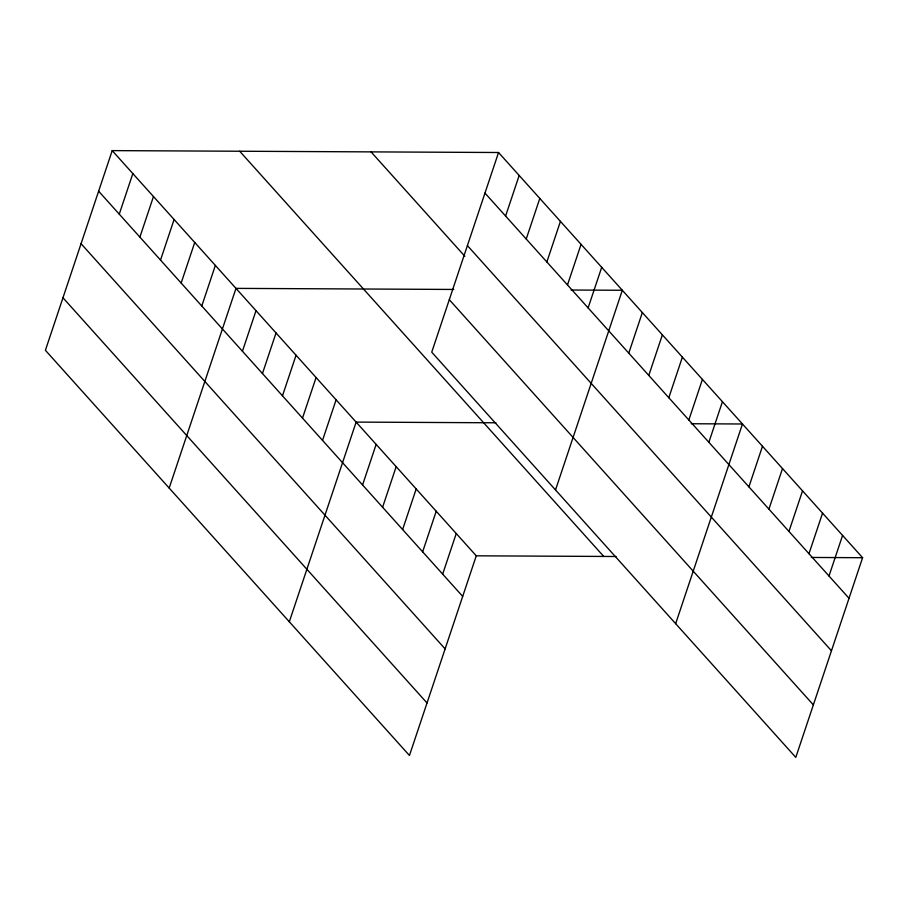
<?xml version="1.0" encoding="UTF-8"?>
<svg xmlns="http://www.w3.org/2000/svg" width="908" height="908" viewBox="0 0 908 908"><rect width="100%" height="100%" fill="white"/><g stroke="black" fill="none" stroke-linecap="round" stroke-linejoin="round"><path stroke-width="1.36" d="M112.206 150.614L45.4 350.295L409.451 755.49L476.269 555.821L112.206 150.614L498.549 152.51L862.6 557.705L795.794 757.385L431.731 352.179L498.549 152.51M119.266 214.152L132.84 173.576M139.889 237.124L153.475 196.537M160.523 260.085L174.098 219.498M181.157 283.046L194.732 242.459M201.78 306.007L215.355 265.42M169.183 488.061L235.989 288.381L453.784 289.448M242.436 351.248L256.011 310.672M262.457 373.54L276.032 332.952M282.479 395.82L296.053 355.244M302.5 418.111L316.086 377.524M322.522 440.391L336.108 399.815M289.312 621.776L356.129 422.095L495.927 422.788M362.576 484.963L376.15 444.387M382.597 507.254L396.172 466.678M505.597 216.047L519.172 175.471M402.619 529.534L416.193 488.958M526.231 239.008L539.806 198.432M422.64 551.826L436.215 511.249M546.854 261.969L560.429 221.393M442.661 574.106L456.247 533.529M567.489 284.93L581.063 244.354M588.112 307.891L601.698 267.315M555.514 489.957L622.32 290.276L571.053 290.027M628.767 353.144L642.342 312.556M648.789 375.424L662.375 334.848M668.81 397.715L682.396 357.139M688.843 419.995L702.417 379.419M708.864 442.287L722.439 401.711M675.654 623.671L742.46 423.991L691.192 423.741M748.907 486.858L762.482 446.282M768.928 509.138L782.503 468.562M788.95 531.43L802.536 490.853M808.971 553.71L822.557 513.134M829.004 576.001L842.579 535.425M476.269 555.821L616.067 556.502M811.332 557.455L862.6 557.705M484.963 193.086L849.025 598.293M467.404 245.591L831.456 650.786M371.054 151.886L464.828 256.249M449.301 299.685L813.352 704.88M239.701 151.239L603.752 556.445M98.632 191.191L462.683 596.397M81.062 243.696L445.124 648.902M62.97 297.79L427.021 702.985"/></g></svg>
